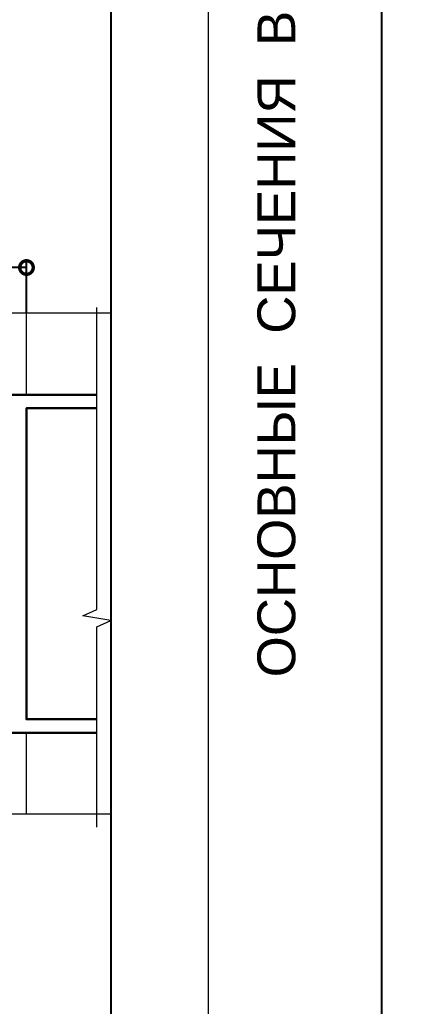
# Model space of a CAD drawing. Extents: x -37 to 8820, y -336 to 478.
# Drawn here: x 8156.6 to 8194, y 114.6 to 205.8 of the extents above; entities that cross this region are included whole.
import ezdxf
from ezdxf.enums import TextEntityAlignment as Align

# ---------------------------------------------------------------- set-up
doc = ezdxf.new("R2010")
doc.units = 0
doc.header["$LTSCALE"] = 5
doc.layers.get('0').update_dxf_attribs({"linetype": 'CONTINUOUS', "lineweight": 30})
doc.layers.get('DEFPOINTS').update_dxf_attribs({"linetype": 'CONTINUOUS'})
for name, color, linetype, lineweight in [('Dimentions', 5, 'CONTINUOUS', 15), ('Зигзаг', 1, 'CONTINUOUS', 15), ('Конструкции', 252, 'CONTINUOUS', 20), ('Текстовый', 7, 'CONTINUOUS', 9)]:
    doc.layers.add(name, color=color, linetype=linetype, lineweight=lineweight)
doc.layers.add('Скрытые', color=14, linetype='CONTINUOUS', plot=False)
doc.styles.add('3', font='RUSS.SHX', dxfattribs={"width": 0.7, "height": 3})
doc.styles.add('Фирм', font='arial.ttf', dxfattribs={"height": 3.5})
doc.dimstyles.new('MX1_6', dxfattribs={"dimtxt": 3, "dimasz": 2.5, "dimexe": 0.5, "dimexo": 0, "dimgap": 0.8, "dimtad": 1, "dimlfac": 1.6, "dimdsep": 46, "dimtxsty": '3', "dimcen": 0, "dimclrd": 256, "dimclre": 256, "dimclrt": 256, "dimaunit": 1, "dimadec": 0, "dimazin": 0, "dimtfac": 1, "dimtmove": 0, "dimatfit": 1, "dimfxl": 1, "dimtvp": 1, "dimtolj": 1, "dimtzin": 0, "dimarcsym": 0})

# ---------------------------------------------------------------- blocks, each defined once
blk = doc.blocks.new('_DotSmall')
at = {"color": 0, "linetype": 'ByBlock', "const_width": 0.5}
blk.add_lwpolyline([(-0.0625, 0, 1), (0.0625, 0, 1)], format="xyb", close=True, dxfattribs=at)
blk = doc.blocks.new('*D111')
at = {"layer": 'DEFPOINTS', "color": 0, "linetype": 'Continuous', "transparency": 16777216}
for p in [(8152.8169749471, 182.8940124885455), (8152.8169749471, 178.6671273067038), (8157.191974947101, 178.6671273067038)]:
    blk.add_point(p, dxfattribs=at)
at = {"layer": 'Dimentions', "linetype": 'Continuous', "lineweight": -2, "transparency": 16777216}
for p, q in [((8152.8169749471, 178.6671273067038), (8152.8169749471, 183.3940124885455)), ((8157.191974947101, 178.6671273067038), (8157.191974947101, 183.3940124885455)), ((8157.191974947101, 182.8940124885455), (8152.8169749471, 182.8940124885455))]:
    blk.add_line(p, q, dxfattribs=at)
at = {"layer": 'Dimentions', "linetype": 'Continuous', "lineweight": -2, "transparency": 16777216, "xscale": 2.5, "yscale": 2.5, "zscale": 2.5, "rotation": 180}
blk.add_blockref('_DotSmall', (8152.8169749471, 182.8940124885455), dxfattribs=at)
at = {"layer": 'Dimentions', "linetype": 'Continuous', "lineweight": -2, "transparency": 16777216, "xscale": 2.5, "yscale": 2.5, "zscale": 2.5}
blk.add_blockref('_DotSmall', (8157.191974947101, 182.8940124885455), dxfattribs=at)
at = {"layer": 'Dimentions', "linetype": 'Continuous', "transparency": 16777216, "insert": (8155.0044749471, 185.1940124885455), "char_height": 3, "attachment_point": 5, "style": '3'}
blk.add_mtext('\\A1;7', dxfattribs=at)

msp = doc.modelspace()

# ---------------------------------------------------------------- linework, layer by layer
for points in [[(8153.1294749471, 171.1368934652462), (8163.682103568818, 171.1368934652462)], [(8163.682103568818, 141.1368934652462), (8157.191974947101, 141.1368934652462), (8157.191974947101, 169.8868934652462), (8163.682103568818, 169.8868934652462)]]:
    msp.add_lwpolyline(points)
msp.add_lwpolyline([(8163.682103568818, 139.8868934652462), (8153.1294749471, 139.8868934652462, -0.4142135623729827)], format="xyb")
at = {"layer": 'Dimentions', "linetype": 'Continuous'}
msp.add_line((8173.999999999997, 296.9999999999998), (8173.999999999997, -2.274e-13), dxfattribs=at)
at = {"layer": 'Зигзаг'}
for points in [[(8165, 178.6671273067038), (8143.695043040395, 178.6671273067038), (8143.114193069601, 179.9850237378844), (8142.678555591505, 177.3723239051189), (8142.0960586443, 178.6671273067038), (8112.941974947119, 178.6671273067038)], [(8163.682103568818, 131.1601460381405), (8163.682103568818, 149.6850762746928), (8165, 150.2659262454879), (8162.387300167232, 150.7015637235847), (8163.682103568818, 151.284060670788), (8163.682103568818, 179.2107226174455)], [(8165, 132.3566596237885), (8142.40966153441, 132.3566596237885), (8141.828811563613, 133.6745560549691), (8141.39317408552, 131.0618562222041), (8140.810677138313, 132.3566596237885), (8112.941974947119, 132.3566596237885)]]:
    msp.add_lwpolyline(points, dxfattribs=at)
at = {"layer": 'Конструкции'}
for p, q in [((8157.191974947101, 171.1368934652462), (8157.191974947101, 178.6671273067038)), ((8157.191974947101, 132.3566596237885), (8157.191974947101, 139.8868934652462))]:
    msp.add_line(p, q, dxfattribs=at)
at = {"layer": 'Скрытые', "linetype": 'Continuous'}
for points in [[(7980, 296.9999999999998), (8190, 296.9999999999998), (8190, -2.274e-13), (7980, -2.274e-13)], [(8400, 296.9999999999998), (8190, 296.9999999999998), (8190, -2.274e-13), (8400, -2.274e-13)], [(8000, 9.999999999999773), (8000, 286.9999999999998), (8165, 286.9999999999998), (8165, 9.999999999999773)]]:
    msp.add_lwpolyline(points, close=True, dxfattribs=at)

# ---------------------------------------------------------------- texts
at = {"layer": 'Текстовый', "style": 'Фирм'}
msp.add_text('ОСНОВНЫЕ  СЕЧЕНИЯ  ВИТРАЖА', height=3.5, rotation=90, dxfattribs=at).set_placement((8182.043125519617, 186.2204979536152), align=Align.CENTER)

# ---------------------------------------------------------------- dimensions: what is measured, and where the dimension line sits
at = {"layer": 'Dimentions', "linetype": 'Continuous'}
dim = msp.add_linear_dim(base=(8152.8169749471, 182.8940124885455), p1=(8157.191974947101, 178.6671273067038), p2=(8152.8169749471, 178.6671273067038), dimstyle='MX1_6', override={"dimdec": 0, "dimblk1": 'DotSmall', "dimblk2": 'DotSmall', "dimsah": 1}, dxfattribs=at)
dim.commit()
dim.dimension.update_dxf_attribs({"geometry": '*D111', "text_midpoint": (8155.0044749471, 185.1940124885455)})

doc.saveas('drawing.dxf')
